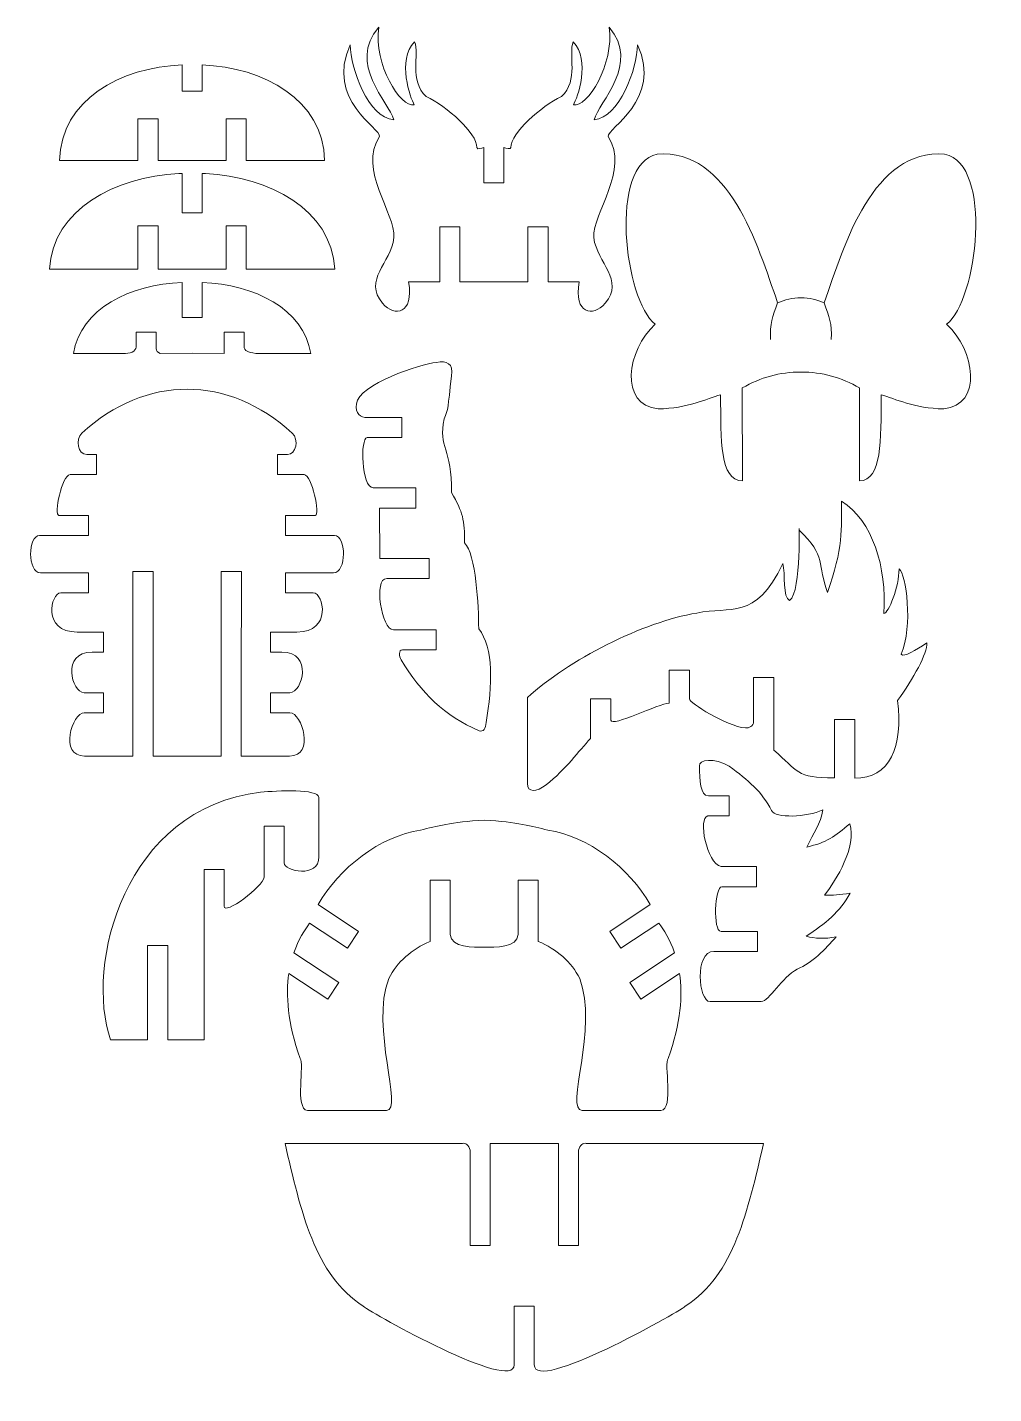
# Model space of a CAD drawing. Header units: inches. Extents: x 65 to 209, y 222 to 426.
import ezdxf

# ---------------------------------------------------------------- set-up
doc = ezdxf.new("R2010")
doc.units = ezdxf.units.IN
doc.header["$MEASUREMENT"] = 0
doc.layers.add('Capa 1', color=7, linetype='Continuous')

msp = doc.modelspace()

# ---------------------------------------------------------------- linework, layer by layer
at = {"layer": 'Capa 1', "color": 250, "lineweight": 20}
for points, knots in [([(139.3, 387.88), (139.3, 387.88), (139.3, 396.05), (139.3, 396.05), (140.3, 396.05), (141.3, 396.05), (142.3, 396.05), (142.3, 393.67), (142.3, 390.26), (142.3, 387.86), (142.3, 387.86), (146.94, 387.87), (146.94, 387.87), (146.16, 382.98), (148.98, 382.59), (150.85, 384.65), (153.77, 388.16), (149.64, 390.61), (149.13, 394.46), (148.91, 398.1), (154.56, 404.6), (151.29, 409.56), (151.05, 410.77), (159.44, 414.97), (155.67, 423.27), (155.61, 419.72), (152.98, 412.32), (149.17, 412.08), (149.91, 414.7), (156.14, 420.45), (151.42, 425.88), (152.24, 420.37), (148.13, 413.81), (146.1, 414.31), (146.68, 415.25), (148.73, 420.99), (146.05, 423.72), (145.31, 421.83), (146.92, 417.95), (144.32, 415.52), (141.25, 414.1), (136.74, 410.09), (136.74, 407.92), (136.73, 407.53), (136.05, 407.9), (135.71, 407.9), (135.71, 407.9), (135.71, 402.67), (135.71, 402.67), (135.71, 402.67), (132.71, 402.67), (132.71, 402.67), (132.71, 404.41), (132.71, 406.16), (132.71, 407.9), (132.37, 407.9), (131.68, 407.51), (131.68, 407.92), (131.68, 410.09), (127.17, 414.1), (124.1, 415.52), (121.51, 417.95), (123.11, 421.83), (122.37, 423.72), (119.69, 420.99), (121.74, 415.25), (122.32, 414.31), (120.3, 413.81), (116.18, 420.37), (117, 425.88), (112.29, 420.45), (118.52, 414.7), (119.25, 412.08), (115.44, 412.32), (112.81, 419.72), (112.75, 423.27), (108.98, 414.97), (117.37, 410.77), (117.13, 409.56), (113.87, 404.6), (119.52, 398.1), (119.29, 394.46), (118.79, 390.61), (114.66, 388.16), (117.57, 384.65), (119.44, 382.59), (122.26, 382.97), (121.48, 387.86), (121.48, 387.86), (126.13, 387.86), (126.13, 387.86), (126.13, 390.26), (126.13, 393.67), (126.13, 396.05), (127.13, 396.05), (128.13, 396.05), (129.13, 396.05), (129.13, 396.05), (129.13, 387.88), (129.13, 387.88), (129.13, 387.88), (139.3, 387.88), (139.3, 387.88), (139.3, 387.88), (139.3, 387.88), (139.3, 387.88)], [0, 0, 0, 0, 1, 1, 1, 2, 2, 2, 3, 3, 3, 4, 4, 4, 5, 5, 5, 6, 6, 6, 7, 7, 7, 8, 8, 8, 9, 9, 9, 10, 10, 10, 11, 11, 11, 12, 12, 12, 13, 13, 13, 14, 14, 14, 15, 15, 15, 16, 16, 16, 17, 17, 17, 18, 18, 18, 19, 19, 19, 20, 20, 20, 21, 21, 21, 22, 22, 22, 23, 23, 23, 24, 24, 24, 25, 25, 25, 26, 26, 26, 27, 27, 27, 28, 28, 28, 29, 29, 29, 30, 30, 30, 31, 31, 31, 32, 32, 32, 33, 33, 33, 34, 34, 34, 35, 35, 35, 35]), ([(87.63, 420.25), (78.43, 419.9), (69.53, 415.11), (69.33, 405.99), (69.33, 405.99), (81.04, 405.99), (81.04, 405.99), (81.04, 405.99), (81.04, 412.23), (81.04, 412.23), (81.04, 412.23), (84.04, 412.23), (84.04, 412.23), (84.04, 412.23), (84.04, 405.99), (84.04, 405.99), (84.04, 405.99), (94.21, 405.99), (94.21, 405.99), (94.21, 405.99), (94.21, 412.23), (94.21, 412.23), (94.21, 412.23), (97.21, 412.23), (97.21, 412.23), (97.21, 412.23), (97.21, 405.99), (97.21, 405.99), (97.21, 405.99), (108.93, 405.99), (108.93, 405.99), (108.73, 415.11), (99.83, 419.9), (90.63, 420.25), (90.63, 420.25), (90.63, 416.33), (90.63, 416.33), (90.63, 416.33), (87.63, 416.33), (87.63, 416.33), (87.63, 416.33), (87.63, 420.25), (87.63, 420.25), (87.63, 420.25), (87.63, 420.25), (87.63, 420.25)], [0, 0, 0, 0, 1, 1, 1, 2, 2, 2, 3, 3, 3, 4, 4, 4, 5, 5, 5, 6, 6, 6, 7, 7, 7, 8, 8, 8, 9, 9, 9, 10, 10, 10, 11, 11, 11, 12, 12, 12, 13, 13, 13, 14, 14, 14, 15, 15, 15, 15]), ([(180.08, 374.38), (183.26, 374.38), (186.11, 373.58), (188.85, 372), (188.85, 372), (188.81, 358.11), (188.81, 358.11), (192.23, 358.22), (192.01, 364.13), (192.09, 370.98), (194.14, 370.38), (196.98, 368.97), (201.41, 368.87), (207.27, 369.43), (206.1, 377.7), (201.84, 381.52), (206.45, 385.1), (208.87, 405.43), (201.55, 406.93), (190.82, 407.73), (186.6, 393.51), (183.56, 384.7), (182.48, 385.21), (181.35, 385.48), (180.08, 385.48), (178.81, 385.48), (177.68, 385.21), (176.6, 384.7), (173.55, 393.51), (169.34, 407.73), (158.61, 406.93), (151.28, 405.43), (153.71, 385.1), (158.32, 381.52), (154.05, 377.7), (152.89, 369.43), (158.75, 368.87), (163.18, 368.97), (166.01, 370.38), (168.07, 370.98), (168.14, 364.13), (167.93, 358.22), (171.34, 358.11), (171.34, 358.11), (171.31, 372), (171.31, 372), (174.05, 373.58), (176.9, 374.38), (180.08, 374.38), (180.08, 374.38), (180.08, 374.38), (180.08, 374.38)], [0, 0, 0, 0, 1, 1, 1, 2, 2, 2, 3, 3, 3, 4, 4, 4, 5, 5, 5, 6, 6, 6, 7, 7, 7, 8, 8, 8, 9, 9, 9, 10, 10, 10, 11, 11, 11, 12, 12, 12, 13, 13, 13, 14, 14, 14, 15, 15, 15, 16, 16, 16, 17, 17, 17, 17]), ([(87.13, 404.02), (77.56, 403.52), (68.37, 398.74), (67.81, 389.75), (67.81, 389.75), (81.04, 389.75), (81.04, 389.75), (81.04, 389.75), (81.04, 396.23), (81.04, 396.23), (81.04, 396.23), (84.04, 396.23), (84.04, 396.23), (84.04, 396.23), (84.04, 389.75), (84.04, 389.75), (84.04, 389.75), (94.22, 389.75), (94.22, 389.75), (94.22, 389.75), (94.22, 396.23), (94.22, 396.23), (94.22, 396.23), (97.22, 396.23), (97.22, 396.23), (97.22, 396.23), (97.22, 389.75), (97.22, 389.75), (97.22, 389.75), (110.45, 389.75), (110.45, 389.75), (109.89, 398.74), (100.7, 403.52), (91.13, 404.02), (91.13, 404.02), (90.63, 404.02), (90.63, 404.02), (90.63, 404.02), (90.63, 398.14), (90.63, 398.14), (90.63, 398.14), (87.63, 398.14), (87.63, 398.14), (87.63, 398.14), (87.63, 404.02), (87.63, 404.02), (87.63, 404.02), (87.13, 404.02), (87.13, 404.02), (87.13, 404.02), (87.13, 404.02), (87.13, 404.02)], [0, 0, 0, 0, 1, 1, 1, 2, 2, 2, 3, 3, 3, 4, 4, 4, 5, 5, 5, 6, 6, 6, 7, 7, 7, 8, 8, 8, 9, 9, 9, 10, 10, 10, 11, 11, 11, 12, 12, 12, 13, 13, 13, 14, 14, 14, 15, 15, 15, 16, 16, 16, 17, 17, 17, 17]), ([(89.13, 382.51), (89.13, 382.51), (87.63, 382.51), (87.63, 382.51), (87.63, 382.51), (87.63, 387.78), (87.63, 387.78), (79.87, 387.42), (72.49, 383.91), (71.41, 377.13), (71.41, 377.13), (78.77, 377.13), (78.77, 377.13), (79.85, 377.13), (80.75, 377.44), (80.75, 378.12), (80.75, 378.12), (80.75, 380.32), (80.75, 380.32), (80.75, 380.32), (83.75, 380.32), (83.75, 380.32), (83.75, 380.32), (83.75, 377.88), (83.75, 377.88), (83.79, 377.54), (83.95, 377.31), (84.36, 377.16), (84.36, 377.16), (89.13, 377.2), (89.13, 377.2), (89.13, 377.2), (93.92, 377.15), (93.92, 377.15), (93.92, 377.15), (93.92, 380.32), (93.92, 380.32), (93.92, 380.32), (96.92, 380.32), (96.92, 380.32), (96.92, 380.32), (96.92, 378.02), (96.92, 378.02), (96.92, 377.34), (98.41, 377.13), (99.49, 377.13), (99.49, 377.13), (106.85, 377.13), (106.85, 377.13), (105.77, 383.91), (98.39, 387.42), (90.63, 387.78), (90.63, 387.78), (90.63, 382.51), (90.63, 382.51), (90.63, 382.51), (89.13, 382.51), (89.13, 382.51), (89.13, 382.51), (89.13, 382.51), (89.13, 382.51)], [0, 0, 0, 0, 1, 1, 1, 2, 2, 2, 3, 3, 3, 4, 4, 4, 5, 5, 5, 6, 6, 6, 7, 7, 7, 8, 8, 8, 9, 9, 9, 10, 10, 10, 11, 11, 11, 12, 12, 12, 13, 13, 13, 14, 14, 14, 15, 15, 15, 16, 16, 16, 17, 17, 17, 18, 18, 18, 19, 19, 19, 20, 20, 20, 20]), ([(113.7, 369.64), (113.42, 368.12), (114.37, 367.6), (115.27, 367.58), (115.27, 367.58), (120.46, 367.58), (120.46, 367.58), (120.46, 366.62), (120.46, 364.81), (120.46, 364.58), (120.46, 364.58), (115.27, 364.58), (115.27, 364.58), (114.21, 364.53), (114.43, 357.17), (116.18, 357.06), (116.18, 357.06), (122.56, 357.06), (122.56, 357.06), (122.56, 357.06), (122.56, 354.06), (122.56, 354.06), (122.56, 354.06), (117.14, 354.06), (117.14, 354.06), (117.14, 354.06), (117.15, 346.53), (117.15, 346.53), (117.15, 346.53), (124.54, 346.53), (124.54, 346.53), (124.54, 345.12), (124.54, 344.94), (124.54, 343.53), (124.54, 343.53), (118.21, 343.53), (118.21, 343.53), (116.16, 343.58), (117.43, 335.86), (119.2, 335.86), (119.2, 335.86), (125.61, 335.86), (125.61, 335.86), (125.61, 335.86), (125.61, 332.86), (125.61, 332.86), (125.61, 332.86), (120.56, 332.86), (120.56, 332.86), (119.97, 332.86), (120.04, 331.97), (120.35, 331.37), (123.33, 326.5), (126.85, 322.96), (131.99, 320.79), (132.61, 320.6), (133.02, 321.1), (133.05, 322.04), (134, 327.54), (134.22, 333.19), (131.94, 336.02), (131.94, 339.34), (131.53, 347.22), (129.84, 348.87), (129.84, 352.28), (129.59, 353.42), (127.88, 356.36), (127.97, 363.03), (125.89, 363.03), (126.76, 367.37), (127.47, 368.97), (127.29, 368.86), (127.89, 373.8), (128.2, 375.66), (127.17, 376.14), (125.64, 375.82), (123.18, 375.61), (114, 372.5), (113.7, 369.64), (113.7, 369.64), (113.7, 369.64), (113.7, 369.64)], [0, 0, 0, 0, 1, 1, 1, 2, 2, 2, 3, 3, 3, 4, 4, 4, 5, 5, 5, 6, 6, 6, 7, 7, 7, 8, 8, 8, 9, 9, 9, 10, 10, 10, 11, 11, 11, 12, 12, 12, 13, 13, 13, 14, 14, 14, 15, 15, 15, 16, 16, 16, 17, 17, 17, 18, 18, 18, 19, 19, 19, 20, 20, 20, 21, 21, 21, 22, 22, 22, 23, 23, 23, 24, 24, 24, 25, 25, 25, 26, 26, 26, 27, 27, 27, 27]), ([(104.07, 365.25), (105.15, 364.28), (104.66, 362.06), (103.36, 362.06), (103.36, 362.06), (101.91, 362.06), (101.91, 362.06), (101.91, 362.06), (101.91, 359.06), (101.91, 359.06), (101.91, 359.06), (105.86, 359.06), (105.86, 359.06), (107.06, 359.06), (108.31, 352.96), (107.52, 352.96), (107.52, 352.96), (103.08, 352.96), (103.08, 352.96), (103.08, 351.9), (103.08, 351.02), (103.08, 349.96), (103.08, 349.96), (110.4, 349.96), (110.4, 349.96), (112.18, 349.96), (112.24, 344.39), (110.26, 344.39), (110.26, 344.39), (103.08, 344.39), (103.08, 344.39), (103.08, 343.35), (103.08, 342.43), (103.08, 341.39), (103.08, 341.39), (107.23, 341.39), (107.23, 341.39), (108.79, 341.39), (110.06, 335.53), (104.79, 335.53), (104.79, 335.53), (100.85, 335.53), (100.85, 335.53), (100.85, 335.53), (100.85, 332.53), (100.85, 332.53), (100.85, 332.53), (102.54, 332.53), (102.54, 332.53), (107.25, 332.53), (105.61, 326.48), (103.75, 326.48), (103.75, 326.48), (100.85, 326.48), (100.85, 326.48), (100.85, 326.48), (100.85, 323.48), (100.85, 323.48), (100.85, 323.48), (103.72, 323.48), (103.72, 323.48), (105.55, 323.48), (107.55, 317), (103.67, 317), (103.67, 317), (96.46, 317), (96.46, 317), (96.46, 328.73), (96.49, 332.93), (96.49, 344.59), (96.49, 344.59), (93.46, 344.59), (93.46, 344.59), (93.46, 344.59), (93.46, 317), (93.46, 317), (93.46, 317), (83.3, 317), (83.3, 317), (83.3, 328.75), (83.3, 332.96), (83.3, 344.59), (83.3, 344.59), (80.3, 344.59), (80.3, 344.59), (80.3, 332.93), (80.3, 328.73), (80.3, 317), (80.3, 317), (73.08, 317), (73.08, 317), (69.2, 317), (71.2, 323.48), (73.03, 323.48), (73.03, 323.48), (75.9, 323.48), (75.9, 323.48), (75.9, 323.48), (75.9, 326.48), (75.9, 326.48), (75.9, 326.48), (73, 326.48), (73, 326.48), (71.14, 326.48), (69.5, 332.53), (74.21, 332.53), (74.21, 332.53), (75.9, 332.53), (75.9, 332.53), (75.9, 332.53), (75.9, 335.53), (75.9, 335.53), (75.9, 335.53), (71.96, 335.53), (71.96, 335.53), (66.69, 335.53), (67.96, 341.39), (69.52, 341.39), (69.52, 341.39), (73.67, 341.39), (73.67, 341.39), (73.67, 342.43), (73.67, 343.35), (73.67, 344.39), (73.67, 344.39), (66.49, 344.39), (66.49, 344.39), (64.51, 344.39), (64.57, 349.96), (66.35, 349.96), (66.35, 349.96), (73.67, 349.96), (73.67, 349.96), (73.67, 351.02), (73.67, 351.9), (73.67, 352.96), (73.67, 352.96), (69.23, 352.96), (69.23, 352.96), (68.44, 352.96), (69.69, 359.06), (70.89, 359.06), (70.89, 359.06), (74.84, 359.06), (74.84, 359.06), (74.84, 359.06), (74.84, 362.06), (74.84, 362.06), (74.84, 362.06), (73.39, 362.06), (73.39, 362.06), (72.09, 362.06), (71.6, 364.28), (72.68, 365.25), (82.16, 374.01), (94.61, 373.99), (104.07, 365.25), (104.07, 365.25), (104.07, 365.25), (104.07, 365.25)], [0, 0, 0, 0, 1, 1, 1, 2, 2, 2, 3, 3, 3, 4, 4, 4, 5, 5, 5, 6, 6, 6, 7, 7, 7, 8, 8, 8, 9, 9, 9, 10, 10, 10, 11, 11, 11, 12, 12, 12, 13, 13, 13, 14, 14, 14, 15, 15, 15, 16, 16, 16, 17, 17, 17, 18, 18, 18, 19, 19, 19, 20, 20, 20, 21, 21, 21, 22, 22, 22, 23, 23, 23, 24, 24, 24, 25, 25, 25, 26, 26, 26, 27, 27, 27, 28, 28, 28, 29, 29, 29, 30, 30, 30, 31, 31, 31, 32, 32, 32, 33, 33, 33, 34, 34, 34, 35, 35, 35, 36, 36, 36, 37, 37, 37, 38, 38, 38, 39, 39, 39, 40, 40, 40, 41, 41, 41, 42, 42, 42, 43, 43, 43, 44, 44, 44, 45, 45, 45, 46, 46, 46, 47, 47, 47, 48, 48, 48, 49, 49, 49, 50, 50, 50, 51, 51, 51, 52, 52, 52, 53, 53, 53, 53]), ([(178.38, 340.26), (180.26, 341.6), (179.71, 352.96), (179.83, 350.74), (183.92, 346.97), (182.53, 345.55), (184.03, 341.46), (186.38, 347.91), (186.19, 351.16), (186.13, 355.08), (190.8, 352.15), (192.93, 345.24), (192.46, 338.31), (193.17, 338.27), (194.73, 342.31), (194.75, 344.97), (195.78, 344.18), (196.88, 336.51), (195.03, 332.21), (195.53, 331.74), (197.18, 332.81), (198.88, 333.91), (199.03, 332.43), (196.86, 328.54), (194.53, 325.3), (195.42, 318.45), (193.29, 313.59), (188.11, 313.71), (188.11, 313.71), (188.11, 322.49), (188.11, 322.49), (188.11, 322.49), (185.11, 322.49), (185.11, 322.49), (185.11, 322.49), (185.08, 313.77), (185.08, 313.77), (179.31, 313.68), (179.69, 314.81), (176.01, 317.88), (176.01, 317.88), (176.01, 328.76), (176.01, 328.76), (176.01, 328.76), (173.01, 328.76), (173.01, 328.76), (173.01, 326.57), (173.01, 324.38), (173.01, 322.2), (173.01, 321.43), (172.32, 321.19), (171.8, 321.21), (168.87, 321.46), (163.43, 325), (163.41, 325.57), (163.41, 325.57), (163.41, 329.82), (163.41, 329.82), (163.41, 329.82), (160.41, 329.82), (160.41, 329.82), (160.41, 329.82), (160.41, 324.9), (160.41, 324.9), (158.86, 324.91), (151.81, 321.23), (151.66, 322.39), (151.66, 322.39), (151.66, 325.57), (151.66, 325.57), (151.66, 325.57), (148.66, 325.57), (148.66, 325.57), (148.66, 325.57), (148.66, 319.65), (148.66, 319.65), (146.83, 317.75), (145.06, 315.1), (142, 312.7), (140.6, 311.61), (139.2, 311.53), (139.22, 312.89), (139.22, 312.89), (139.22, 325.74), (139.22, 325.74), (145.26, 331.32), (156.53, 337.1), (164.52, 338.37), (169.56, 339.49), (173.23, 337.1), (177.38, 345.77), (177.76, 344.24), (177.36, 340.63), (178.38, 340.26), (178.38, 340.26), (178.38, 340.26), (178.38, 340.26)], [0, 0, 0, 0, 1, 1, 1, 2, 2, 2, 3, 3, 3, 4, 4, 4, 5, 5, 5, 6, 6, 6, 7, 7, 7, 8, 8, 8, 9, 9, 9, 10, 10, 10, 11, 11, 11, 12, 12, 12, 13, 13, 13, 14, 14, 14, 15, 15, 15, 16, 16, 16, 17, 17, 17, 18, 18, 18, 19, 19, 19, 20, 20, 20, 21, 21, 21, 22, 22, 22, 23, 23, 23, 24, 24, 24, 25, 25, 25, 26, 26, 26, 27, 27, 27, 28, 28, 28, 29, 29, 29, 30, 30, 30, 31, 31, 31, 32, 32, 32, 32]), ([(164.92, 315.57), (165, 313.39), (165.01, 311.08), (166.25, 311.06), (166.25, 311.06), (169.38, 311.06), (169.38, 311.06), (169.38, 311.06), (169.38, 308.06), (169.38, 308.06), (168.3, 308.06), (167.23, 308.06), (166.16, 308.06), (164.67, 307.85), (165.96, 301.03), (168.15, 300.49), (168.15, 300.49), (173.46, 300.49), (173.46, 300.49), (173.46, 300.49), (173.46, 297.49), (173.46, 297.49), (173.46, 297.49), (168.26, 297.49), (168.26, 297.49), (167.23, 297.49), (166.88, 290.84), (168.14, 290.82), (168.14, 290.82), (173.61, 290.82), (173.61, 290.82), (173.61, 290.82), (173.61, 287.82), (173.61, 287.82), (171.42, 287.82), (169.24, 287.82), (167.06, 287.82), (164.17, 287.84), (164.73, 280.34), (166.51, 280.32), (169.05, 280.32), (171.59, 280.32), (174.13, 280.32), (175.34, 280.43), (177.25, 283.95), (179.53, 285.17), (181.73, 286.13), (183.75, 288.11), (185.33, 290.01), (183.69, 289.63), (182.1, 289.76), (180.88, 290.09), (183.66, 291.94), (185.97, 293.76), (187.43, 296.54), (185.86, 296.28), (184.84, 296.18), (183.6, 296.23), (185.43, 298.58), (188.4, 303.41), (187.39, 306.91), (185.17, 305.02), (183.87, 304.06), (180.96, 303.42), (181.97, 305.51), (183.05, 306.87), (183.34, 308.98), (181.01, 307.84), (176.19, 307.69), (175.69, 308.88), (174.29, 311.65), (172.2, 313.42), (169.37, 315.49), (167.17, 316.86), (164.75, 316.44), (164.92, 315.57), (164.92, 315.57), (164.92, 315.57), (164.92, 315.57)], [0, 0, 0, 0, 1, 1, 1, 2, 2, 2, 3, 3, 3, 4, 4, 4, 5, 5, 5, 6, 6, 6, 7, 7, 7, 8, 8, 8, 9, 9, 9, 10, 10, 10, 11, 11, 11, 12, 12, 12, 13, 13, 13, 14, 14, 14, 15, 15, 15, 16, 16, 16, 17, 17, 17, 18, 18, 18, 19, 19, 19, 20, 20, 20, 21, 21, 21, 22, 22, 22, 23, 23, 23, 24, 24, 24, 25, 25, 25, 26, 26, 26, 26]), ([(99.37, 311.61), (78.99, 309.24), (73.06, 285.78), (76.96, 274.6), (76.96, 274.6), (82.48, 274.6), (82.48, 274.6), (82.48, 278.99), (82.48, 284.33), (82.48, 288.72), (82.48, 288.72), (85.48, 288.72), (85.48, 288.72), (85.48, 284.32), (85.48, 279.01), (85.48, 274.6), (85.48, 274.6), (90.91, 274.6), (90.91, 274.6), (90.91, 282.77), (90.91, 291.89), (90.91, 300.05), (90.91, 300.05), (93.91, 300.05), (93.91, 300.05), (93.91, 299.68), (93.89, 294.63), (93.91, 294.59), (93.87, 293.13), (99.79, 297.53), (99.9, 298.94), (99.9, 301.64), (99.9, 303.98), (99.9, 306.54), (99.9, 306.54), (102.9, 306.54), (102.9, 306.54), (102.9, 306.54), (102.9, 301.06), (102.9, 301.06), (102.82, 299.8), (108.08, 298.68), (108.08, 301.96), (108.08, 301.96), (108.04, 310.81), (108.04, 310.81), (108.03, 312.17), (101.83, 311.84), (99.37, 311.61), (99.37, 311.61), (99.37, 311.61), (99.37, 311.61)], [0, 0, 0, 0, 1, 1, 1, 2, 2, 2, 3, 3, 3, 4, 4, 4, 5, 5, 5, 6, 6, 6, 7, 7, 7, 8, 8, 8, 9, 9, 9, 10, 10, 10, 11, 11, 11, 12, 12, 12, 13, 13, 13, 14, 14, 14, 15, 15, 15, 16, 16, 16, 17, 17, 17, 17]), ([(132.77, 288.46), (131.2, 288.45), (127.82, 288.33), (127.69, 290.34), (127.69, 290.34), (127.69, 298.47), (127.69, 298.47), (127.69, 298.47), (124.69, 298.47), (124.69, 298.47), (124.69, 298.47), (124.69, 289.33), (124.69, 289.33), (121.97, 288.14), (119.73, 286.28), (118.51, 283.76), (115.69, 276.51), (120.77, 264.09), (118.15, 264.05), (118.15, 264.05), (106.37, 264.07), (106.37, 264.07), (104.4, 264.21), (105.98, 271.24), (105.28, 271.82), (103.38, 277.19), (103.12, 281.34), (103.58, 284.53), (103.58, 284.53), (109.39, 280.69), (109.39, 280.69), (109.39, 280.69), (111.04, 283.19), (111.04, 283.19), (111.04, 283.19), (104.34, 287.63), (104.34, 287.63), (105.02, 289.61), (105.95, 291.05), (106.68, 292.07), (106.68, 292.07), (112.35, 288.32), (112.35, 288.32), (112.35, 288.32), (114.01, 290.82), (114.01, 290.82), (114.01, 290.82), (107.97, 294.82), (107.97, 294.82), (111, 300.25), (117.29, 305.07), (123.27, 305.96), (125.69, 306.49), (127.75, 307.17), (132.77, 307.43), (137.79, 307.17), (139.85, 306.49), (142.27, 305.96), (148.25, 305.07), (154.54, 300.25), (157.57, 294.82), (157.57, 294.82), (151.53, 290.82), (151.53, 290.82), (151.53, 290.82), (153.19, 288.32), (153.19, 288.32), (153.19, 288.32), (158.86, 292.07), (158.86, 292.07), (159.59, 291.05), (160.52, 289.61), (161.2, 287.63), (161.2, 287.63), (154.5, 283.19), (154.5, 283.19), (154.5, 283.19), (156.15, 280.69), (156.15, 280.69), (156.15, 280.69), (161.96, 284.53), (161.96, 284.53), (162.42, 281.34), (162.16, 277.19), (160.26, 271.82), (159.56, 271.24), (161.14, 264.21), (159.17, 264.07), (159.17, 264.07), (147.39, 264.05), (147.39, 264.05), (144.77, 264.09), (149.85, 276.51), (147.03, 283.76), (145.81, 286.28), (143.57, 288.14), (140.85, 289.33), (140.85, 289.33), (140.85, 298.47), (140.85, 298.47), (140.85, 298.47), (137.85, 298.47), (137.85, 298.47), (137.85, 298.47), (137.85, 290.34), (137.85, 290.34), (137.72, 288.33), (134.34, 288.45), (132.77, 288.46), (132.77, 288.46), (132.77, 288.46), (132.77, 288.46)], [0, 0, 0, 0, 1, 1, 1, 2, 2, 2, 3, 3, 3, 4, 4, 4, 5, 5, 5, 6, 6, 6, 7, 7, 7, 8, 8, 8, 9, 9, 9, 10, 10, 10, 11, 11, 11, 12, 12, 12, 13, 13, 13, 14, 14, 14, 15, 15, 15, 16, 16, 16, 17, 17, 17, 18, 18, 18, 19, 19, 19, 20, 20, 20, 21, 21, 21, 22, 22, 22, 23, 23, 23, 24, 24, 24, 25, 25, 25, 26, 26, 26, 27, 27, 27, 28, 28, 28, 29, 29, 29, 30, 30, 30, 31, 31, 31, 32, 32, 32, 33, 33, 33, 34, 34, 34, 35, 35, 35, 36, 36, 36, 37, 37, 37, 37]), ([(137.25, 234.83), (137.25, 234.83), (137.25, 226.09), (137.25, 226.09), (137.25, 221.78), (116.04, 233.76), (114.7, 234.81), (107.37, 239.56), (105.37, 249.08), (103.01, 259.13), (103.01, 259.13), (129.52, 259.15), (129.52, 259.15), (129.9, 259.28), (130.51, 258.87), (130.65, 258.11), (130.65, 254.89), (130.65, 247.09), (130.65, 243.9), (130.65, 243.9), (133.65, 243.9), (133.65, 243.9), (133.65, 243.9), (133.65, 259.15), (133.65, 259.15), (133.65, 259.15), (143.86, 259.15), (143.86, 259.15), (143.86, 259.15), (143.86, 243.9), (143.86, 243.9), (143.86, 243.9), (146.86, 243.9), (146.86, 243.9), (146.86, 247.09), (146.86, 254.89), (146.86, 258.11), (147, 258.87), (147.61, 259.28), (147.99, 259.15), (147.99, 259.15), (174.5, 259.13), (174.5, 259.13), (172.14, 249.08), (170.14, 239.56), (162.81, 234.81), (161.47, 233.76), (140.25, 221.76), (140.25, 226.06), (140.25, 226.06), (140.25, 234.83), (140.25, 234.83), (140.25, 234.83), (137.25, 234.83), (137.25, 234.83), (137.25, 234.83), (137.25, 234.83), (137.25, 234.83)], [0, 0, 0, 0, 1, 1, 1, 2, 2, 2, 3, 3, 3, 4, 4, 4, 5, 5, 5, 6, 6, 6, 7, 7, 7, 8, 8, 8, 9, 9, 9, 10, 10, 10, 11, 11, 11, 12, 12, 12, 13, 13, 13, 14, 14, 14, 15, 15, 15, 16, 16, 16, 17, 17, 17, 18, 18, 18, 19, 19, 19, 19])]:
    msp.add_open_spline(points, degree=3, knots=knots, dxfattribs=at)
at = {"layer": 'Capa 1', "color": 1, "lineweight": 20}
for points in [[(176.6, 384.7), (175.85, 382.63), (175.39, 381.61), (175.54, 379.25)], [(183.54, 384.71), (184.29, 382.63), (184.75, 381.61), (184.6, 379.26)]]:
    msp.add_open_spline(points, degree=3, dxfattribs=at)

doc.saveas('drawing.dxf')
